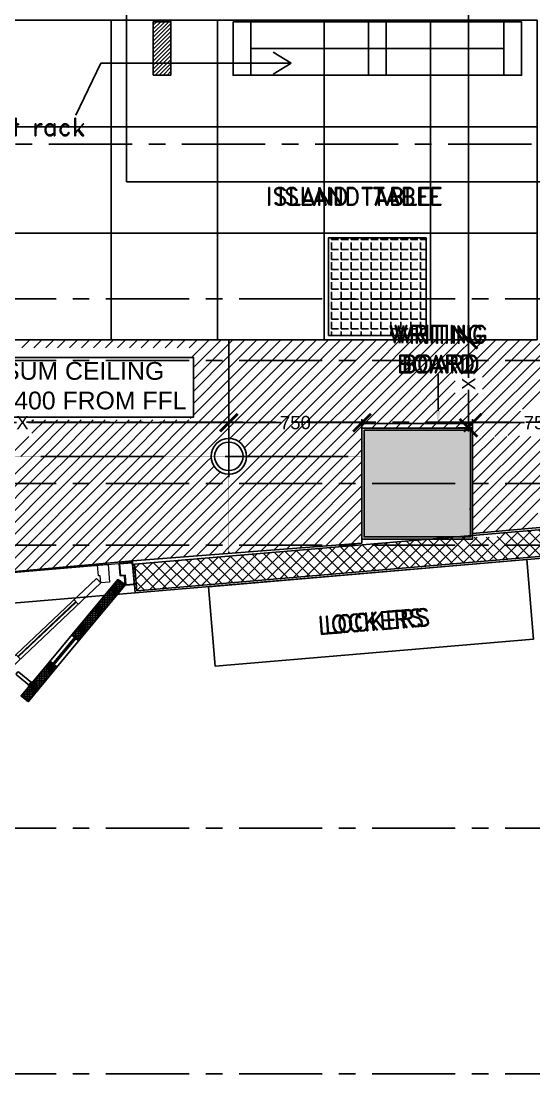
# Model space of a CAD drawing. Header units: millimetres. Extents: x -661525 to 498941, y 282148 to 1359693.
# Drawn here: x -346559 to -343668, y 439052 to 444983 of the extents above; entities that cross this region are included whole.
import ezdxf
from ezdxf import colors
from ezdxf.entities.mleader import LeaderData, LeaderLine
from ezdxf.math import Vec2, Vec3

# ---------------------------------------------------------------- set-up
doc = ezdxf.new("R2010")
doc.units = ezdxf.units.MM
doc.header["$LTSCALE"] = 2.5
doc.header["$PDMODE"] = 35
doc.header["$PDSIZE"] = 15
doc.linetypes.add('CENTER', pattern=[2, 1.25, -0.25, 0.25, -0.25])
doc.linetypes.add('DASHED', pattern=[0.75, 0.5, -0.25])
doc.layers.get('0').update_dxf_attribs({"linetype": 'CONTINUOUS'})
doc.layers.get('DEFPOINTS').update_dxf_attribs({"linetype": 'CONTINUOUS'})
for name, color, linetype in [('A-ANNO-GRID', 5, 'CENTER'), ('A-ANNO-TEXT', 7, 'CONTINUOUS'), ('A-COLS', 7, 'CONTINUOUS'), ('A-COLS-PATT', 252, 'CONTINUOUS'), ('A-DOOR-JAMB', 8, 'CONTINUOUS'), ('A-ELEV', 8, 'CONTINUOUS'), ('A-ELEV-MEDM', 34, 'CONTINUOUS'), ('A-ELEV-THIN', 8, 'CONTINUOUS'), ('A-WALL-2', 8, 'CONTINUOUS'), ('A-WALL-PATT-150', 8, 'CONTINUOUS'), ('A-WALL-PLAS', 8, 'CONTINUOUS'), ('CEILING', 11, 'CONTINUOUS'), ('I-ANNO-PATT-2.5', 5, 'CONTINUOUS'), ('I-FURN', 14, 'CONTINUOUS'), ('I-GLAZ', 9, 'CONTINUOUS')]:
    doc.layers.add(name, color=color, linetype=linetype)
doc.layers.add('DIM', color=47, linetype='CONTINUOUS', lineweight=18)
doc.layers.add('DOORS', color=10, linetype='CONTINUOUS', lineweight=9)
doc.styles.add('ARIAL', font='arial.ttf')
doc.styles.add('COMPLEX', font='complex.shx', dxfattribs={"width": 0.8})
doc.styles.add('ROMAND', font='ROMAND')
doc.styles.get("Standard").update_dxf_attribs({"font": 'txt.shx', "height": 1})
doc.dimstyles.new('TICK100', dxfattribs={"dimtxt": 250, "dimasz": 200, "dimexe": 150, "dimexo": 10, "dimgap": 50, "dimtad": 0, "dimdec": 0, "dimrnd": 5, "dimzin": 1, "dimdsep": 46, "dimtxsty": 'COMPLEX', "dimblk1": 'ARCHTICK', "dimblk2": 'ARCHTICK', "dimsah": 1, "dimcen": 0.09375, "dimdle": 150, "dimclrd": 11, "dimclre": 11, "dimclrt": 7, "dimadec": 0, "dimazin": 0, "dimtfac": 1, "dimtdec": 0, "dimtofl": 0, "dimtmove": 0, "dimatfit": 3, "dimldrblk": 'OPEN90', "dimfxl": 1, "dimtolj": 1, "dimtzin": 1, "dimarcsym": 0})

# ---------------------------------------------------------------- blocks, each defined once
blk = doc.blocks.new('LIGHTS')
at = {"layer": 'CEILING', "transparency": 33554687}
h = blk.add_hatch(dxfattribs=at)
h.set_pattern_fill('ANGLE', color=40, scale=8)
h.set_pattern_definition([(0, (-357159.19, 594292.36), (0, 55.88), [40.64, -15.24]), (90, (-357159.19, 594292.36), (-55.88, 3e-15), [40.64, -15.24])])
h.paths.add_polyline_path([(-357709.2, 594292.4), (-357159.2, 594292.4), (-357159.2, 594842.4), (-357709.2, 594842.4)])
at = {"layer": 'CEILING', "color": 40}
for points in [[(-357734.2, 594267.4), (-357134.2, 594267.4), (-357134.2, 594867.4), (-357734.2, 594867.4)], [(-357709.2, 594292.4), (-357159.2, 594292.4), (-357159.2, 594842.4), (-357709.2, 594842.4)]]:
    blk.add_lwpolyline(points, close=True, dxfattribs=at)
blk = doc.blocks.new('_ARCHTICK')
at = {"color": 0, "linetype": 'ByBlock', "const_width": 0.15}
blk.add_lwpolyline([(-0.5, -0.5), (0.5, 0.5)], dxfattribs=at)
blk = doc.blocks.new('*D300')
at = {"layer": 'CEILING', "color": 8, "lineweight": -2, "transparency": 16777216}
for p, q in [((-344096.5, 443187.3), (-344016.8, 443187.3)), ((-344036.8, 443207.3), (-344036.8, 442973.8)), ((-344036.8, 442671.5), (-344036.8, 442905.1)), ((-344096.5, 442691.5), (-344016.8, 442691.5))]:
    blk.add_line(p, q, dxfattribs=at)
at = {"layer": 'DEFPOINTS', "color": 0, "transparency": 16777216}
for p in [(-344096.5, 443187.3), (-344036.8, 443187.3), (-344096.5, 442691.5)]:
    blk.add_point(p, dxfattribs=at)
at = {"layer": 'CEILING', "color": 8, "lineweight": -2, "transparency": 16777216, "xscale": 100, "yscale": 100, "zscale": 100}
for p, rotation in [((-344036.8, 443187.3), 90), ((-344036.8, 442691.5), 270)]:
    blk.add_blockref('_ARCHTICK', p, dxfattribs=dict(at, rotation=rotation))
at = {"layer": 'CEILING', "color": 1, "transparency": 16777216, "insert": (-344036.8, 442939.4), "char_height": 75, "attachment_point": 5, "rotation": 90, "style": 'ARIAL'}
blk.add_mtext('\\A1;X', dxfattribs=at)
blk = doc.blocks.new('*D174')
at = {"layer": 'CEILING', "color": 8, "lineweight": -2, "transparency": 16777216}
for p, q in [((-344036.8, 453407.3), (-344036.8, 448424.6)), ((-344036.8, 453387.3), (-344016.8, 453387.3)), ((-344036.8, 443167.3), (-344036.8, 448150)), ((-344096.5, 443187.3), (-344016.8, 443187.3))]:
    blk.add_line(p, q, dxfattribs=at)
at = {"layer": 'DEFPOINTS', "color": 0, "transparency": 16777216}
for p in [(-344036.8, 453387.3), (-344036.8, 453387.3), (-344096.5, 443187.3)]:
    blk.add_point(p, dxfattribs=at)
at = {"layer": 'CEILING', "color": 8, "lineweight": -2, "transparency": 16777216, "xscale": 100, "yscale": 100, "zscale": 100}
for p, rotation in [((-344036.8, 453387.3), 90), ((-344036.8, 443187.3), 270)]:
    blk.add_blockref('_ARCHTICK', p, dxfattribs=dict(at, rotation=rotation))
at = {"layer": 'CEILING', "color": 1, "transparency": 16777216, "insert": (-344036.8, 448287.3), "char_height": 75, "attachment_point": 5, "rotation": 90, "style": 'ARIAL'}
blk.add_mtext('\\A1;10200', dxfattribs=at)
blk = doc.blocks.new('*D313')
at = {"layer": 'CEILING', "color": 8, "lineweight": -2, "transparency": 16777216}
for p, q in [((-347733.6, 442720.7), (-346585, 442720.7)), ((-347713.6, 442673.3), (-347713.6, 442740.7)), ((-345367.6, 442720.7), (-346516.3, 442720.7)), ((-345387.6, 442720.7), (-345387.6, 442740.7))]:
    blk.add_line(p, q, dxfattribs=at)
at = {"layer": 'DEFPOINTS', "color": 0, "transparency": 16777216}
for p in [(-345387.6, 442720.7), (-345387.6, 442720.7), (-347713.6, 442673.3)]:
    blk.add_point(p, dxfattribs=at)
at = {"layer": 'CEILING', "color": 8, "lineweight": -2, "transparency": 16777216, "xscale": 100, "yscale": 100, "zscale": 100, "rotation": 180}
blk.add_blockref('_ARCHTICK', (-347713.6, 442720.7), dxfattribs=at)
at = {"layer": 'CEILING', "color": 8, "lineweight": -2, "transparency": 16777216, "xscale": 100, "yscale": 100, "zscale": 100}
blk.add_blockref('_ARCHTICK', (-345387.6, 442720.7), dxfattribs=at)
at = {"layer": 'CEILING', "color": 1, "transparency": 16777216, "insert": (-346550.6, 442720.7), "char_height": 75, "attachment_point": 5, "style": 'ARIAL'}
blk.add_mtext('\\A1;X', dxfattribs=at)
blk = doc.blocks.new('*D187')
at = {"layer": 'CEILING', "color": 8, "lineweight": -2, "transparency": 16777216}
for p, q in [((-345407.6, 442720.7), (-345095, 442720.7)), ((-345387.6, 442720.7), (-345387.6, 442740.7)), ((-344617.6, 442720.7), (-344930.3, 442720.7)), ((-344637.6, 442691.5), (-344637.6, 442740.7))]:
    blk.add_line(p, q, dxfattribs=at)
at = {"layer": 'DEFPOINTS', "color": 0, "transparency": 16777216}
for p in [(-345387.6, 442720.7), (-344637.6, 442720.7), (-344637.6, 442691.5)]:
    blk.add_point(p, dxfattribs=at)
at = {"layer": 'CEILING', "color": 8, "lineweight": -2, "transparency": 16777216, "xscale": 100, "yscale": 100, "zscale": 100, "rotation": 180}
blk.add_blockref('_ARCHTICK', (-345387.6, 442720.7), dxfattribs=at)
at = {"layer": 'CEILING', "color": 8, "lineweight": -2, "transparency": 16777216, "xscale": 100, "yscale": 100, "zscale": 100}
blk.add_blockref('_ARCHTICK', (-344637.6, 442720.7), dxfattribs=at)
at = {"layer": 'CEILING', "color": 1, "transparency": 16777216, "insert": (-345012.6, 442720.7), "char_height": 75, "attachment_point": 5, "style": 'ARIAL'}
blk.add_mtext('\\A1;750', dxfattribs=at)
blk = doc.blocks.new('*D314')
at = {"layer": 'CEILING', "color": 8, "lineweight": -2, "transparency": 16777216}
for p, q in [((-344033.6, 442720.7), (-343721, 442720.7)), ((-344013.6, 442691.5), (-344013.6, 442740.7)), ((-343243.6, 442720.7), (-343556.3, 442720.7)), ((-343263.6, 442573.7), (-343263.6, 442740.7))]:
    blk.add_line(p, q, dxfattribs=at)
at = {"layer": 'DEFPOINTS', "color": 0, "transparency": 16777216}
for p in [(-343263.6, 442720.7), (-344013.6, 442691.5), (-343263.6, 442573.7)]:
    blk.add_point(p, dxfattribs=at)
at = {"layer": 'CEILING', "color": 8, "lineweight": -2, "transparency": 16777216, "xscale": 100, "yscale": 100, "zscale": 100, "rotation": 180}
blk.add_blockref('_ARCHTICK', (-344013.6, 442720.7), dxfattribs=at)
at = {"layer": 'CEILING', "color": 8, "lineweight": -2, "transparency": 16777216, "xscale": 100, "yscale": 100, "zscale": 100}
blk.add_blockref('_ARCHTICK', (-343263.6, 442720.7), dxfattribs=at)
at = {"layer": 'CEILING', "color": 1, "transparency": 16777216, "insert": (-343638.6, 442720.7), "char_height": 75, "attachment_point": 5, "style": 'ARIAL'}
blk.add_mtext('\\A1;750', dxfattribs=at)
blk = doc.blocks.new('DOOR HANDLE IN PLAN')
at = {"color": 0, "ltscale": 25}
for p, q in [((62658.6, 114796), (62658.6, 114806)), ((62663.6, 114811), (62758.6, 114811)), ((62758.6, 114791), (62663.6, 114791)), ((62752.6, 114817), (62758.6, 114817)), ((62752.6, 114817), (62752.6, 114785)), ((62752.6, 114785), (62758.6, 114785))]:
    blk.add_line(p, q, dxfattribs=at)
for centre, start, end in [((62663.6, 114806), 90, 180), ((62663.6, 114796), 180, 270)]:
    blk.add_arc(centre, 5, start, end, dxfattribs=at)
blk = doc.blocks.new('door frame')
at = {"layer": 'A-DOOR-JAMB'}
blk.add_lwpolyline([(265482.3, 912565.9), (265492.3, 912565.9), (265492.3, 912563.9), (265484.3, 912563.9), (265484.3, 912517.9), (265539.3, 912517.9), (265539.3, 912492.9), (265605.3, 912492.9), (265605.3, 912563.9), (265597.3, 912563.9), (265597.3, 912565.9), (265607.3, 912565.9), (265607.3, 912490.9), (265537.3, 912490.9), (265537.3, 912515.9), (265482.3, 912515.9), (265482.3, 912565.9)], dxfattribs=at)
at = {"layer": 'DEFPOINTS'}
blk.add_lwpolyline([(265492.3, 912565.9), (265597.3, 912565.9)], dxfattribs=at)
blk = doc.blocks.new('900d')
at = {"layer": 'DOORS', "color": 8, "linetype": 'ByBlock'}
blk.add_line((-899.1, 0), (600.9, 0), dxfattribs=at)
at = {"layer": 'DOORS', "color": 84}
for p, q in [((-849.1, -100), (-827.4, -72.6)), ((-222.6, -597.5), (-849.1, -100)), ((-827.4, -72.6), (-201.4, -569.6)), ((529.4, -72.4), (56.4, -440.2)), ((77.2, -468.3), (550.9, -100)), ((550.9, -100), (529.4, -72.4)), ((-712.4, -208.6), (-690.6, -181.2)), ((-360, -488.4), (-338.2, -461))]:
    blk.add_line(p, q, dxfattribs=at)
at = {"layer": 'DOORS', "color": 4}
for p, q in [((-350.3, -476.3), (-702.7, -196.4)), ((-347.8, -473.1), (-700.3, -193.3))]:
    blk.add_line(p, q, dxfattribs=at)
at = {"layer": 'DOORS', "color": 84}
for points in [[(-839.1, 0), (-899.1, 0), (-899.1, -100), (-849.1, -100), (-849.1, -60), (-839.1, -60)], [(540.9, 0), (600.9, 0), (600.9, -100), (550.9, -100), (550.9, -60), (540.9, -60)]]:
    blk.add_lwpolyline(points, close=True, dxfattribs=at)
for centre, radius, start, end in [((-849.1, -100), 800, 321.54991, 0), ((550.9, -100), 600, 180, 217.87066)]:
    blk.add_arc(centre, radius, start, end, dxfattribs=at)

msp = doc.modelspace()

# ---------------------------------------------------------------- hatches: boundary and pattern name
at = {"layer": 'A-COLS-PATT'}
h = msp.add_hatch(color=254, dxfattribs=at)
h.dxf.hatch_style = 1
h.paths.add_polyline_path([(-344025.6, 442677.5), (-344625.6, 442677.5), (-344625.6, 442077.5), (-344025.6, 442077.5)])
at = {"layer": 'A-WALL-PATT-150'}
h = msp.add_hatch(dxfattribs=at)
h.set_pattern_fill('ANSI37', color=254, scale=15, angle=360, style=0)
h.set_pattern_definition([(45, (137.454, -328202.51), (-33.6759605, 33.6759605), []), (135, (137.454, -328202.51), (-33.6759605, -33.6759605), [])])
h.paths.add_polyline_path([(-344498.6, 442044.7), (-345919.7, 441923), (-345906.9, 441773.6), (-344485.8, 441895.3)])
h.paths.add_polyline_path([(-343306.3, 441995.6), (-343317.9, 442145.1), (-343876.2, 442098), (-343876.2, 442098), (-343863.4, 441948.5)])
h.paths.add_polyline_path([(-343874.3, 442076.3), (-344128.9, 442076.3), (-344498.6, 442044.7), (-344485.8, 441895.2), (-343863.4, 441948.5)])
h.paths.add_polyline_path([(-348013.6, 441718.7), (-348500.2, 441718.7), (-348625.6, 441718.7), (-348625.6, 441581.8), (-348132.2, 441582.6), (-347698.3, 441620), (-347711.2, 441769.5)])
at = {"layer": 'CEILING', "transparency": 33554687}
h = msp.add_hatch(dxfattribs=at)
h.set_pattern_fill('ANSI31', color=5, scale=5)
h.set_pattern_definition([(45, (-343287.645, 444678.814), (-11.22532, 11.22532), [])])
h.paths.add_polyline_path([(-345813.6, 450478.8), (-345713.6, 450478.8), (-345713.6, 450778.8), (-345813.6, 450778.8)])
h.paths.add_polyline_path([(-343387.6, 450478.8), (-343287.6, 450478.8), (-343287.6, 450778.8), (-343387.6, 450778.8)])
h.paths.add_polyline_path([(-343387.6, 447578.8), (-343287.6, 447578.8), (-343287.6, 447878.8), (-343387.6, 447878.8)])
h.paths.add_polyline_path([(-345813.6, 447578.8), (-345713.6, 447578.8), (-345713.6, 447878.8), (-345813.6, 447878.8)])
h.paths.add_polyline_path([(-345813.6, 444678.8), (-345713.6, 444678.8), (-345713.6, 444978.8), (-345813.6, 444978.8)])
h.paths.add_polyline_path([(-343387.6, 444678.8), (-343287.6, 444678.8), (-343287.6, 444978.8), (-343387.6, 444978.8)])
at = {"layer": 'I-ANNO-PATT-2.5', "ltscale": 25}
h = msp.add_hatch(dxfattribs=at)
h.set_pattern_fill('ANSI33', color=254, scale=2.4, angle=314.67991, style=0)
h.set_pattern_definition([(179.67990645, (-491770.604, -2213532.536), (-0.070950544, -12.69980102), []), (179.67990645, (-491776.918, -2213526.15), (-0.070950544, -12.69980102), [6.349999605, -3.174999803])])
h.paths.add_polyline_path([(-346012.5, 441836.5), (-346016.3, 441831.9), (-345977.9, 441799.9), (-345974.1, 441804.5)], flags=17)
h.paths.add_polyline_path([(-345974.1, 441804.5), (-346231.5, 441495.1), (-346269.9, 441527.1), (-346012.5, 441836.5)])
at = {"layer": 'I-ANNO-PATT-2.5', "linetype": 'ByBlock'}
h = msp.add_hatch(dxfattribs=at)
h.set_pattern_fill('SACNCR', color=254, scale=1.2, angle=44.67991, style=0)
h.set_pattern_definition([(269.67990645, (-491767.0506, -2213529.022), (2.3812126914, -0.013303227), []), (269.67990645, (-491768.248, -2213530.206), (2.3812126914, -0.013303227), [0, -2.381249852])])
h.paths.add_polyline_path([(-346012.5, 441836.5), (-346016.3, 441831.9), (-345977.9, 441799.9), (-345974.1, 441804.5)])
h = msp.add_hatch(dxfattribs=at)
h.set_pattern_fill('SACNCR', color=254, scale=1.2, angle=44.67991, style=0)
h.set_pattern_definition([(269.67990645, (-491770.6036, -2213532.536), (2.3812126914, -0.013303227), []), (269.67990645, (-491771.801, -2213533.72), (2.3812126914, -0.013303227), [0, -2.381249852])])
h.paths.add_polyline_path([(-346233, 441496.4), (-346233, 441496.4), (-346235, 441494.1), (-346232.6, 441492.2), (-346234.6, 441489.8), (-346251.5, 441503.9), (-346247.6, 441508.5)])
h.paths.add_polyline_path([(-346268.4, 441525.8), (-346268.4, 441525.8), (-346270.3, 441523.5), (-346272.6, 441525.4), (-346274.5, 441523.1), (-346257.6, 441509), (-346253.8, 441513.6)])
h.paths.add_polyline_path([(-346360.9, 441342.6), (-346360.9, 441342.6), (-346359, 441344.9), (-346356.7, 441343), (-346354.8, 441345.3), (-346371.7, 441359.4), (-346375.6, 441354.8)])
h.paths.add_polyline_path([(-346396.3, 441372.1), (-346396.3, 441372.1), (-346394.4, 441374.4), (-346396.7, 441376.3), (-346394.8, 441378.6), (-346377.9, 441364.5), (-346381.7, 441359.9)])
at = {"layer": 'I-ANNO-PATT-2.5', "ltscale": 25}
h = msp.add_hatch(dxfattribs=at)
h.set_pattern_fill('ANSI35', color=254, scale=1.2, angle=269.67991, style=0)
h.set_pattern_definition([(134.67990645, (-491770.6036, -2213532.536), (-4.515142516, -4.464972905), []), (134.67990645, (-491770.5786, -2213528.046), (-4.515142516, -4.464972905), [7.937499506, -1.587499901, 0, -1.587499901])])
h.paths.add_polyline_path([(-346289.1, 441458.6), (-346374.6, 441355.9), (-346376.7, 441355.7), (-346380.6, 441358.9), (-346380.7, 441361.1), (-346254.7, 441512.5), (-346252.6, 441512.7), (-346248.8, 441509.5), (-346248.6, 441507.4)])
h = msp.add_hatch(dxfattribs=at)
h.set_pattern_fill('ANSI33', color=254, scale=2.4, angle=314.67991, style=0)
h.set_pattern_definition([(179.67990645, (-491770.603, -2213532.537), (-0.070950544, -12.69980102), []), (179.67990645, (-491776.917, -2213526.152), (-0.070950544, -12.69980102), [6.349999605, -3.174999803])])
h.paths.add_polyline_path([(-346397.8, 441373.3), (-346359.4, 441341.4), (-346519.3, 441149.2), (-346557.7, 441181.2), (-346397.8, 441373.3)])
h.paths.add_polyline_path([(-346557.7, 441181.2), (-346553.9, 441185.8), (-346515.5, 441153.8), (-346519.3, 441149.2)], flags=17)
at = {"layer": 'I-ANNO-PATT-2.5', "linetype": 'ByBlock'}
h = msp.add_hatch(dxfattribs=at)
h.set_pattern_fill('SACNCR', color=254, scale=1.2, angle=44.67991, style=0)
h.set_pattern_definition([(269.67990645, (-491770.6025, -2213532.5371), (2.3812126914, -0.013303227), []), (269.67990645, (-491771.7998, -2213533.721), (2.3812126914, -0.013303227), [0, -2.381249852])])
h.paths.add_polyline_path([(-346557.7, 441181.2), (-346553.9, 441185.8), (-346515.5, 441153.8), (-346519.3, 441149.2)])

# ---------------------------------------------------------------- linework, layer by layer
at = {"layer": 'A-ANNO-GRID', "color": 252, "ltscale": 150}
for p, q in [((-398151.6, 444289.9), (-318611.4, 444289.9)), ((-318611.4, 443417.8), (-398578.1, 443417.8)), ((-318611.4, 443071), (-398800.6, 443071)), ((-318611.4, 442377.5), (-399510, 442377.5)), ((-318611.4, 442030.7), (-352350.5, 442030.7)), ((-318611.4, 440436.8), (-398777.6, 440436.8)), ((-318611.4, 439051.8), (-398777.6, 439051.8))]:
    msp.add_line(p, q, dxfattribs=at)
msp.add_lwpolyline([(-401872.6, 443528.5), (-399197.4, 443528.5), (-399027.2, 442724.3), (-318611.4, 442724.3)], dxfattribs=at)
at = {"layer": 'A-ANNO-TEXT', "color": 254, "ltscale": 0.5}
for p, q in [((-345036.3, 444746.3), (-345137.2, 444808.4)), ((-345036.3, 444746.3), (-345137.2, 444808.4)), ((-346250.7, 444452.5), (-346108.6, 444746.3)), ((-346108.6, 444746.3), (-345036.3, 444746.3)), ((-346108.6, 444746.3), (-345036.3, 444746.3)), ((-345036.3, 444746.3), (-345137.2, 444684.2)), ((-345036.3, 444746.3), (-345137.2, 444684.2))]:
    msp.add_line(p, q, dxfattribs=at)
at = {"layer": 'A-ANNO-TEXT', "color": 0, "ltscale": 0.5}
for p, q in [((-345036.3, 444746.3), (-345137.2, 444808.4)), ((-346250.7, 444452.5), (-346108.6, 444746.3)), ((-346108.6, 444746.3), (-345036.3, 444746.3)), ((-345036.3, 444746.3), (-345137.2, 444684.2))]:
    msp.add_line(p, q, dxfattribs=at)
at = {"layer": 'A-COLS', "color": 254}
msp.add_lwpolyline([(-344025.6, 442677.5), (-344625.6, 442677.5), (-344625.6, 442077.5), (-344025.6, 442077.5)], close=True, dxfattribs=at)
at = {"layer": 'A-ELEV', "color": 254}
for points in [[(-346398.6, 441374), (-346270.7, 441527.7)], [(-346230.7, 441494.5), (-346358.6, 441340.7)]]:
    msp.add_lwpolyline(points, dxfattribs=at)
at = {"layer": 'A-ELEV-MEDM', "color": 254}
for points in [[(-346269.9, 441527.1), (-346270.7, 441527.7), (-346013.3, 441837.1), (-346012.5, 441836.5)], [(-345974.1, 441804.5), (-346231.5, 441495.1), (-346269.9, 441527.1), (-346012.5, 441836.5), (-345974.1, 441804.5)], [(-346012.5, 441836.5), (-346016.3, 441831.9), (-345977.9, 441799.9), (-345974.1, 441804.5), (-346012.5, 441836.5)], [(-345974.1, 441804.5), (-345973.3, 441803.9), (-346230.7, 441494.5), (-346231.5, 441495.1)], [(-346268.4, 441525.8), (-346268.4, 441525.8), (-346270.3, 441523.5), (-346272.6, 441525.4), (-346274.5, 441523.1), (-346257.6, 441509), (-346253.8, 441513.6), (-346268.4, 441525.8)], [(-346233, 441496.4), (-346233, 441496.4), (-346235, 441494.1), (-346232.6, 441492.2), (-346234.6, 441489.8), (-346251.5, 441503.9), (-346247.6, 441508.5), (-346233, 441496.4)], [(-346557.7, 441181.2), (-346558.5, 441181.8), (-346398.6, 441374), (-346397.8, 441373.3)], [(-346396.3, 441372.1), (-346396.3, 441372.1), (-346394.4, 441374.4), (-346396.7, 441376.3), (-346394.8, 441378.6), (-346377.9, 441364.5), (-346381.7, 441359.9), (-346396.3, 441372.1)], [(-346360.9, 441342.6), (-346360.9, 441342.6), (-346359, 441344.9), (-346356.7, 441343), (-346354.8, 441345.3), (-346371.7, 441359.4), (-346375.6, 441354.8), (-346360.9, 441342.6)], [(-346359.4, 441341.4), (-346358.6, 441340.7), (-346518.5, 441148.5), (-346519.3, 441149.2)], [(-346557.7, 441181.2), (-346553.9, 441185.8), (-346515.5, 441153.8), (-346519.3, 441149.2), (-346557.7, 441181.2)]]:
    msp.add_lwpolyline(points, dxfattribs=at)
msp.add_lwpolyline([(-346397.8, 441373.3), (-346359.4, 441341.4), (-346519.3, 441149.2), (-346557.7, 441181.2), (-346397.8, 441373.3)], close=True, dxfattribs=at)
at = {"layer": 'A-ELEV-THIN', "color": 254}
for p, q in [((-346007.3, 441832.2), (-346005.7, 441834.1)), ((-345975.8, 441806), (-346007.3, 441832.2)), ((-346005.7, 441834.1), (-345972.4, 441806.4)), ((-345976.5, 441853.8), (-345974, 441854)), ((-345972.4, 441806.4), (-345976.5, 441853.8)), ((-345974, 441854), (-345969.8, 441805.2)), ((-345975.4, 441802.7), (-345975.4, 441802.7)), ((-345973.3, 441803.9), (-345971.6, 441803))]:
    msp.add_line(p, q, dxfattribs=at)
msp.add_arc((-345971.8, 441805), 2, 274.91593, 4.91832, dxfattribs=at)
at = {"layer": 'A-WALL-2', "color": 254}
for p, q in [((-343317.9, 442145.1), (-345919.7, 441923)), ((-343306.3, 441995.6), (-345906.9, 441773.6)), ((-345919.7, 441923), (-345906.9, 441773.6))]:
    msp.add_line(p, q, dxfattribs=at)
at = {"layer": 'A-WALL-PLAS', "color": 254}
for p, q in [((-344031.1, 442233.6), (-344025.6, 442234.1)), ((-344030, 442223.6), (-344025.6, 442224.1)), ((-343309.6, 442158.5), (-344013.6, 442096.6)), ((-344637.6, 442064.5), (-344637.6, 442042.7)), ((-345931.4, 441941.8), (-344637.6, 442042.7)), ((-345931.4, 441941.8), (-345915.9, 441761.4)), ((-345915.9, 441761.4), (-343294.7, 441984.8)), ((-345915.9, 441761.2), (-345915.9, 441761.4))]:
    msp.add_line(p, q, dxfattribs=at)
for points in [[(-344013.6, 442690.5), (-344013.6, 442064.5), (-344637.6, 442064.5), (-344637.6, 442690.5), (-344013.6, 442690.5), (-344013.6, 442064.5)], [(-345928.1, 441903.7), (-345928.1, 441903.7)]]:
    msp.add_lwpolyline(points, dxfattribs=at)
at = {"layer": 'CEILING', "color": 254, "transparency": 33554607}
for p, q in [((-346554.4, 443142.1), (-346509.2, 443187.3)), ((-346487, 443142.1), (-346441.8, 443187.3)), ((-346419.7, 443142.1), (-346374.5, 443187.3)), ((-346352.3, 443142.1), (-346307.1, 443187.3)), ((-346285, 443142.1), (-346239.8, 443187.3)), ((-346217.6, 443142.1), (-346172.4, 443187.3)), ((-346150.2, 443142.1), (-346105.1, 443187.3)), ((-346082.9, 443142.1), (-346037.7, 443187.3)), ((-346015.5, 443142.1), (-345970.4, 443187.3)), ((-345948.2, 443142.1), (-345903, 443187.3)), ((-345880.8, 443142.1), (-345835.7, 443187.3)), ((-345813.5, 443142.1), (-345768.3, 443187.3)), ((-345746.1, 443142.1), (-345701, 443187.3)), ((-345678.8, 443142.1), (-345633.6, 443187.3)), ((-345611.4, 443142.1), (-345566.2, 443187.3)), ((-345597.8, 443088.4), (-345498.9, 443187.3)), ((-345587.5, 443031.4), (-345431.5, 443187.3)), ((-345387.6, 443163.9), (-345364.2, 443187.3)), ((-345387.6, 443096.5), (-345296.8, 443187.3)), ((-345387.6, 443029.2), (-345229.5, 443187.3)), ((-345387.6, 442961.8), (-345162.1, 443187.3)), ((-345387.6, 442894.5), (-345094.8, 443187.3)), ((-345387.6, 442827.1), (-345027.4, 443187.3)), ((-345387.6, 442759.7), (-344960.1, 443187.3)), ((-345387.6, 442692.4), (-344892.7, 443187.3)), ((-345382, 442630.7), (-344825.4, 443187.3)), ((-345331.6, 442613.7), (-344758, 443187.3)), ((-345299.6, 442578.3), (-344690.7, 443187.3)), ((-345279.8, 442530.9), (-344623.3, 443187.3)), ((-345212.4, 442530.9), (-344556, 443187.3)), ((-344550.6, 443125.3), (-344488.6, 443187.3)), ((-344550.6, 443057.9), (-344421.3, 443187.3)), ((-344550.6, 442990.6), (-344353.9, 443187.3)), ((-344550.6, 442923.2), (-344286.6, 443187.3)), ((-344550.6, 442855.9), (-344219.2, 443187.3)), ((-344550.6, 442788.5), (-344151.9, 443187.3)), ((-344100.6, 443171.2), (-344084.5, 443187.3)), ((-344100.6, 443103.8), (-344017.2, 443187.3)), ((-344100.6, 443036.5), (-343949.8, 443187.3)), ((-344100.6, 442699.7), (-343613, 443187.3)), ((-344076.5, 442993.2), (-343882.4, 443187.3)), ((-344041.5, 442691.5), (-343545.7, 443187.3)), ((-344013.6, 442652), (-343478.3, 443187.3)), ((-344009.2, 442993.2), (-343815.1, 443187.3)), ((-343962.4, 442635.9), (-343411, 443187.3)), ((-343958.4, 442976.7), (-343747.7, 443187.3)), ((-343958.4, 442909.3), (-343680.4, 443187.3)), ((-343733.5, 442797.4), (-343343.6, 443187.3)), ((-345587.5, 442964.1), (-345387.6, 443163.9)), ((-344550.6, 442721.2), (-344100.6, 443171.2)), ((-345587.5, 442896.7), (-345387.6, 443096.5)), ((-345142.4, 442533.6), (-344550.6, 443125.3)), ((-344512.9, 442691.5), (-344100.6, 443103.8)), ((-345587.5, 442829.3), (-345387.6, 443029.2)), ((-345068.6, 442540), (-344550.6, 443057.9)), ((-344445.6, 442691.5), (-344100.6, 443036.5)), ((-345587.5, 442762), (-345387.6, 442961.8)), ((-344994.9, 442546.4), (-344550.6, 442990.6)), ((-344378.2, 442691.5), (-344112.9, 442956.8)), ((-345751.2, 442530.9), (-345387.6, 442894.5)), ((-344921.1, 442552.7), (-344550.6, 442923.2)), ((-344310.9, 442691.5), (-344112.9, 442889.5)), ((-344847.4, 442559.1), (-344550.6, 442855.9)), ((-344243.5, 442691.5), (-344100.6, 442834.4)), ((-344100.6, 442834.4), (-344049.2, 442885.8)), ((-344100.6, 442767.1), (-343981.9, 442885.8)), ((-345683.9, 442530.9), (-345387.6, 442827.1)), ((-344773.6, 442565.5), (-344550.6, 442788.5)), ((-343888.7, 442642.2), (-343744.8, 442786.2)), ((-346559.5, 442530.9), (-346353.8, 442736.5)), ((-346496.9, 442728.2), (-346488.5, 442736.5)), ((-346496.9, 442660.8), (-346421.2, 442736.5)), ((-346492.1, 442530.9), (-346286.5, 442736.5)), ((-346424.7, 442530.9), (-346219.1, 442736.5)), ((-346357.4, 442530.9), (-346151.8, 442736.5)), ((-346290, 442530.9), (-346084.4, 442736.5)), ((-346222.7, 442530.9), (-346017, 442736.5)), ((-346155.3, 442530.9), (-345949.7, 442736.5)), ((-346088, 442530.9), (-345882.3, 442736.5)), ((-346020.6, 442530.9), (-345815, 442736.5)), ((-345953.3, 442530.9), (-345747.6, 442736.5)), ((-345885.9, 442530.9), (-345680.3, 442736.5)), ((-345818.6, 442530.9), (-345612.9, 442736.5)), ((-345616.5, 442530.9), (-345387.6, 442759.7)), ((-345604.7, 442744.7), (-345597.5, 442751.9)), ((-344580.3, 442691.5), (-344550.6, 442721.2)), ((-344176.2, 442691.5), (-344100.6, 442767.1)), ((-343815, 442648.6), (-343744.8, 442718.8)), ((-345549.2, 442530.9), (-345387.6, 442692.4)), ((-344108.8, 442691.5), (-344100.6, 442699.7)), ((-343940.8, 442186), (-343464.5, 442662.4)), ((-343867, 442192.4), (-343393.1, 442666.4)), ((-343793.3, 442198.8), (-343321.6, 442670.5)), ((-346626.8, 442530.9), (-346515.4, 442642.3)), ((-344699.9, 442571.9), (-344637.6, 442634.2)), ((-344013.6, 442382.6), (-343750.2, 442646.1)), ((-344013.6, 442315.2), (-343686, 442642.9)), ((-344013.6, 442247.9), (-343618.6, 442642.9)), ((-344013.6, 442180.5), (-343551.3, 442642.9)), ((-344013.6, 442450), (-343821.6, 442642)), ((-344013.6, 442517.3), (-343893, 442637.9)), ((-344013.6, 442584.7), (-343964.4, 442633.9)), ((-345145.1, 442530.9), (-345142.4, 442533.6)), ((-345077.7, 442530.9), (-345068.6, 442540)), ((-345010.4, 442530.9), (-344994.9, 442546.4)), ((-344943, 442530.9), (-344921.1, 442552.7)), ((-344875.7, 442530.9), (-344847.4, 442559.1)), ((-344808.3, 442530.9), (-344773.6, 442565.5)), ((-344741, 442530.9), (-344699.9, 442571.9)), ((-344673.6, 442530.9), (-344637.6, 442566.8)), ((-343719.6, 442205.2), (-343362.9, 442561.8)), ((-346617.3, 442405.7), (-346492.1, 442530.9)), ((-346543.5, 442412.1), (-346424.7, 442530.9)), ((-346469.8, 442418.5), (-346357.4, 442530.9)), ((-346396, 442424.9), (-346290, 442530.9)), ((-346322.3, 442431.3), (-346222.7, 442530.9)), ((-346300.6, 441981.5), (-345806.1, 442476)), ((-346248.5, 442437.7), (-346155.3, 442530.9)), ((-346226.9, 441987.9), (-345732.3, 442482.4)), ((-346174.8, 442444.1), (-346088, 442530.9)), ((-346153.1, 441994.2), (-345658.6, 442488.8)), ((-346101.1, 442450.5), (-346020.6, 442530.9)), ((-346079.4, 442000.6), (-345584.8, 442495.2)), ((-346027.3, 442456.8), (-345953.3, 442530.9)), ((-346005.7, 442007), (-345511.1, 442501.6)), ((-345953.6, 442463.2), (-345885.9, 442530.9)), ((-345931.9, 442013.4), (-345470.5, 442474.9)), ((-345879.8, 442469.6), (-345818.6, 442530.9)), ((-345806.1, 442476), (-345751.2, 442530.9)), ((-345732.3, 442482.4), (-345683.9, 442530.9)), ((-345658.6, 442488.8), (-345616.5, 442530.9)), ((-345584.8, 442495.2), (-345549.2, 442530.9)), ((-345511.1, 442501.6), (-345487.5, 442525.2)), ((-345387.6, 442288.3), (-345145.1, 442530.9)), ((-345387.6, 442220.9), (-345077.7, 442530.9)), ((-345387.6, 442153.6), (-345010.4, 442530.9)), ((-345387.6, 442086.2), (-344943, 442530.9)), ((-345387.6, 442355.6), (-345216.1, 442527.2)), ((-345341.9, 442064.6), (-344875.7, 442530.9)), ((-345268.2, 442071), (-344808.3, 442530.9)), ((-345194.5, 442077.4), (-344741, 442530.9)), ((-345120.7, 442083.8), (-344673.6, 442530.9)), ((-345047, 442090.1), (-344637.6, 442499.5)), ((-346964.3, 441923.9), (-346469.8, 442418.5)), ((-346890.6, 441930.3), (-346396, 442424.9)), ((-346816.8, 441936.7), (-346322.3, 442431.3)), ((-346743.1, 441943.1), (-346248.5, 442437.7)), ((-346669.4, 441949.5), (-346174.8, 442444.1)), ((-346595.6, 441955.9), (-346101.1, 442450.5)), ((-346521.9, 441962.3), (-346027.3, 442456.8)), ((-346448.1, 441968.7), (-345953.6, 442463.2)), ((-346374.4, 441975.1), (-345879.8, 442469.6)), ((-345858.2, 442019.8), (-345435.1, 442442.9)), ((-345784.4, 442026.2), (-345387.6, 442423)), ((-345387.6, 442423), (-345379.4, 442431.2)), ((-344973.2, 442096.5), (-344637.6, 442432.1)), ((-347038.1, 441917.5), (-346543.5, 442412.1)), ((-345710.7, 442032.6), (-345387.6, 442355.6)), ((-344899.5, 442102.9), (-344637.6, 442364.8)), ((-344825.7, 442109.3), (-344637.6, 442297.4)), ((-345636.9, 442039), (-345387.6, 442288.3)), ((-345563.2, 442045.4), (-345387.6, 442220.9)), ((-344752, 442115.7), (-344637.6, 442230.1)), ((-344013.6, 442113.2), (-343940.8, 442186)), ((-343956.8, 442102.6), (-343867, 442192.4)), ((-343883, 442109.1), (-343793.3, 442198.8)), ((-343809.2, 442115.6), (-343719.6, 442205.2)), ((-343735.3, 442122.1), (-343645.8, 442211.6)), ((-345489.4, 442051.8), (-345387.6, 442153.6)), ((-344766.7, 442033.7), (-344678.2, 442122.1)), ((-344678.2, 442122.1), (-344637.6, 442162.7)), ((-345415.7, 442058.2), (-345387.6, 442086.2)), ((-345387.6, 442018.9), (-345341.9, 442064.6)), ((-345351.1, 441988.1), (-345268.2, 442071)), ((-345278, 441993.8), (-345194.5, 442077.4)), ((-345205, 441999.5), (-345120.7, 442083.8)), ((-345131.9, 442005.2), (-345047, 442090.1)), ((-345058.9, 442010.9), (-344973.2, 442096.5)), ((-344985.8, 442016.6), (-344899.5, 442102.9)), ((-344912.8, 442022.3), (-344825.7, 442109.3)), ((-344839.7, 442028), (-344752, 442115.7)), ((-344693.6, 442039.4), (-344637.6, 442095.4)), ((-346157.8, 441922.2), (-346079.4, 442000.6)), ((-346083.8, 441928.9), (-346005.7, 442007)), ((-346009.7, 441935.7), (-345931.9, 442013.4)), ((-345935.6, 441942.4), (-345858.2, 442019.8)), ((-345862.5, 441948.2), (-345784.4, 442026.2)), ((-345789.4, 441953.9), (-345710.7, 442032.6)), ((-345716.4, 441959.6), (-345636.9, 442039)), ((-345643.3, 441965.3), (-345563.2, 442045.4)), ((-345570.3, 441971), (-345489.4, 442051.8)), ((-345497.2, 441976.7), (-345415.7, 442058.2)), ((-345424.2, 441982.4), (-345387.6, 442018.9)), ((-346602.3, 441881.8), (-346521.9, 441962.3)), ((-346528.3, 441888.5), (-346448.1, 441968.7)), ((-346454.2, 441895.3), (-346374.4, 441975.1)), ((-346380.1, 441902), (-346300.6, 441981.5)), ((-346306, 441908.7), (-346226.9, 441987.9)), ((-346231.9, 441915.5), (-346153.1, 441994.2))]:
    msp.add_line(p, q, dxfattribs=at)
at = {"layer": 'CEILING', "color": 8, "linetype": 'DASHED'}
for p, q in [((-345387.6, 441985.2), (-345387.6, 443187.3)), ((-348463.6, 442530.9), (-344637.6, 442530.9))]:
    msp.add_line(p, q, dxfattribs=at)
at = {"layer": 'CEILING'}
for p, q in [((-347700.1, 441782.1), (-345931.4, 441942.8)), ((-345915.9, 441762.4), (-347685.4, 441610.7))]:
    msp.add_line(p, q, dxfattribs=at)
for points in [[(-346050.6, 444987.3), (-346650.6, 444987.3), (-346650.6, 444387.3), (-346050.6, 444387.3)], [(-346050.6, 444987.3), (-345450.6, 444987.3), (-345450.6, 444387.3), (-346050.6, 444387.3)], [(-344850.6, 444987.3), (-345450.6, 444987.3), (-345450.6, 444387.3), (-344850.6, 444387.3)], [(-344850.6, 444987.3), (-344250.6, 444987.3), (-344250.6, 444387.3), (-344850.6, 444387.3)], [(-343650.6, 444987.3), (-344250.6, 444987.3), (-344250.6, 444387.3), (-343650.6, 444387.3)], [(-346050.6, 443787.3), (-346650.6, 443787.3), (-346650.6, 444387.3), (-346050.6, 444387.3)], [(-346050.6, 443787.3), (-345450.6, 443787.3), (-345450.6, 444387.3), (-346050.6, 444387.3)], [(-344850.6, 443787.3), (-345450.6, 443787.3), (-345450.6, 444387.3), (-344850.6, 444387.3)], [(-344850.6, 443787.3), (-344250.6, 443787.3), (-344250.6, 444387.3), (-344850.6, 444387.3)], [(-343650.6, 443787.3), (-344250.6, 443787.3), (-344250.6, 444387.3), (-343650.6, 444387.3)], [(-346050.6, 443187.3), (-346650.6, 443187.3), (-346650.6, 443787.3), (-346050.6, 443787.3)], [(-346050.6, 443187.3), (-345450.6, 443187.3), (-345450.6, 443787.3), (-346050.6, 443787.3)], [(-344850.6, 443187.3), (-345450.6, 443187.3), (-345450.6, 443787.3), (-344850.6, 443787.3)], [(-344850.6, 443187.3), (-344250.6, 443187.3), (-344250.6, 443787.3), (-344850.6, 443787.3)], [(-343650.6, 443187.3), (-344250.6, 443187.3), (-344250.6, 443787.3), (-343650.6, 443787.3)]]:
    msp.add_lwpolyline(points, close=True, dxfattribs=at)
at = {"layer": 'CEILING', "color": 5}
msp.add_lwpolyline([(-345813.6, 444678.8), (-345713.6, 444678.8), (-345713.6, 444978.8), (-345813.6, 444978.8)], close=True, dxfattribs=at)
at = {"layer": 'CEILING', "color": 1}
msp.add_lwpolyline([(-347151.7, 443088.4), (-345587.5, 443088.4), (-345587.5, 442751.9), (-347151.7, 442751.9)], close=True, dxfattribs=at)
at = {"layer": 'CEILING', "color": 40}
for radius in [100, 80]:
    msp.add_circle((-345387.6, 442530.9), radius, dxfattribs=at)
at = {"layer": 'DIM', "color": 254}
msp.add_line((-347700.1, 441781), (-345931.4, 441941.8), dxfattribs=at)
at = {"layer": 'DOORS', "color": 254, "linetype": 'ByBlock'}
msp.add_line((-346008, 441925.5), (-347628, 441786.2), dxfattribs=at)
at = {"layer": 'I-FURN', "color": 254}
for p, q in [((-345363.6, 444977.8), (-343737.6, 444977.8)), ((-345263.6, 444827.8), (-343837.6, 444827.8)), ((-345313.6, 444677.8), (-343787.6, 444677.8)), ((-344013.6, 442715.5), (-344637.6, 442715.5)), ((-344637.6, 442690.5), (-344637.6, 442715.5)), ((-344013.6, 442690.5), (-344013.6, 442715.5))]:
    msp.add_line(p, q, dxfattribs=at)
for points in [[(-345963.6, 445577.8), (-343137.6, 445577.8), (-343137.6, 444077.8), (-345963.6, 444077.8)], [(-345263.6, 444977.8), (-345263.6, 444677.8), (-345363.6, 444677.8), (-345363.6, 444977.8)], [(-344600.6, 444977.8), (-344600.6, 444677.8), (-344500.6, 444677.8), (-344500.6, 444977.8)], [(-343837.6, 444977.8), (-343837.6, 444677.8), (-343737.6, 444677.8), (-343737.6, 444977.8)], [(-345502, 441796.7), (-345463.8, 441348.3), (-343670.3, 441501.1), (-343708.5, 441949.5)]]:
    msp.add_lwpolyline(points, close=True, dxfattribs=at)
at = {"layer": 'I-GLAZ', "color": 254, "ltscale": 25}
msp.add_lwpolyline([(-346289.1, 441458.6), (-346374.6, 441355.9), (-346376.7, 441355.7), (-346380.6, 441358.9), (-346380.7, 441361.1), (-346254.7, 441512.5), (-346252.6, 441512.7), (-346248.8, 441509.5), (-346248.6, 441507.4), (-346289.1, 441458.6)], dxfattribs=at)

# ---------------------------------------------------------------- block references
at = {"layer": 'A-DOOR-JAMB', "color": 254, "extrusion": (0, 0, -1), "zscale": -1, "rotation": 85.08407332988627}
msp.add_blockref('door frame', (1232378.8, 99102.4), dxfattribs=at)
at = {"layer": 'A-ELEV', "color": 254, "rotation": 320.2385635081555}
msp.add_blockref('DOOR HANDLE IN PLAN', (-468173.4, 393137.9), dxfattribs=at)
at = {"layer": 'CEILING'}
msp.add_blockref('LIGHTS', (12883.5, -151080), dxfattribs=at)
at = {"layer": 'DOORS', "xscale": -1, "rotation": 4.915926670095745}
msp.add_blockref('900d', (-346964, 441845.1), dxfattribs=at)

# ---------------------------------------------------------------- texts
at = {"layer": 'A-ANNO-TEXT', "color": 254, "style": 'ROMAND'}
for s, rotation, p in [('Reagent rack', 360, (-347109.2, 444336.6, -4.9)), ('ISLAND TABLE', 360, (-345180.3, 443945.1)), ('WRITING', 360, (-344486.5, 443168.4)), ('BOARD', 360, (-344441.2, 443001.7)), ('LOCKERS', 4.53317, (-344882.6, 441526.8))]:
    msp.add_text(s, height=100, rotation=rotation, dxfattribs=at).set_placement(p)
at = {"layer": 'A-ANNO-TEXT', "color": 0, "ltscale": 0.5, "char_height": 100, "attachment_point": 6, "style": 'ROMAND'}
for s, insert, width in [('\\A1;\\pxqc;{\\C6;ISLAND TABLE}', (-343385.1, 443995.1), 2523.643), ('\\A1;\\pxqc;{\\C6;WRITING \\PBOARD }', (-342881.8, 443135.1), 2623.643)]:
    msp.add_mtext(s, dxfattribs=dict(at, insert=insert, width=width))
at = {"layer": 'A-ANNO-TEXT', "color": 0, "ltscale": 0.5, "insert": (-343244.2, 441706.9), "char_height": 100, "width": 2623.643, "attachment_point": 6, "rotation": 4.53317, "style": 'ROMAND'}
msp.add_mtext('\\A1;\\pxqc;{\\C6;LOCKERS}', dxfattribs=at)
at = {"layer": 'CEILING', "color": 0, "ltscale": 0.5, "insert": (-345041.5, 442918.9), "char_height": 100, "width": 2623.643, "attachment_point": 6, "style": 'ROMAND'}
msp.add_mtext('\\A1;\\pxqc;{\\f@Arial Unicode MS|b0|i0|c0|p34;\\C1;GYPSUM CEILING\\PFC @ 2400 FROM FFL}', dxfattribs=at)

# ---------------------------------------------------------------- dimensions: what is measured, and where the dimension line sits
at = {"layer": 'CEILING'}
dim = msp.add_linear_dim(base=(-344036.8, 453387.3), p1=(-344096.5, 443187.3), p2=(-344036.8, 453387.3), angle=90, dimstyle='TICK100', override={"dimtxt": 75, "dimasz": 100, "dimexe": 20, "dimexo": 0, "dimgap": 0, "dimrnd": 0, "dimtxsty": 'ARIAL', "dimdle": 20, "dimclrd": 8, "dimclre": 8, "dimclrt": 1}, dxfattribs=at)
dim.commit()
dim.dimension.update_dxf_attribs({"geometry": '*D174', "text_midpoint": (-344036.8, 448287.3)})
dim = msp.add_linear_dim(base=(-344036.8, 443187.3), p1=(-344096.5, 442691.5), p2=(-344096.5, 443187.3), angle=90, text='X', dimstyle='TICK100', override={"dimtxt": 75, "dimasz": 100, "dimexe": 20, "dimexo": 0, "dimgap": 0, "dimrnd": 0, "dimtxsty": 'ARIAL', "dimdle": 20, "dimclrd": 8, "dimclre": 8, "dimclrt": 1}, dxfattribs=at)
dim.commit()
dim.dimension.update_dxf_attribs({"geometry": '*D300', "text_midpoint": (-344036.8, 442939.4)})
dim = msp.add_linear_dim(base=(-345387.6, 442720.7), p1=(-347713.6, 442673.3), p2=(-345387.6, 442720.7), text='X', dimstyle='TICK100', override={"dimtxt": 75, "dimasz": 100, "dimexe": 20, "dimexo": 0, "dimgap": 0, "dimrnd": 0, "dimtxsty": 'ARIAL', "dimdle": 20, "dimclrd": 8, "dimclre": 8, "dimclrt": 1, "dimtmove": 1}, dxfattribs=at)
dim.commit()
dim.dimension.update_dxf_attribs({"geometry": '*D313', "text_midpoint": (-346550.6, 442720.7)})
for base, p1, p2, picture, middle in [((-344637.6, 442720.7), (-345387.6, 442720.7), (-344637.6, 442691.5), '*D187', (-345012.6, 442720.7)), ((-343263.6, 442720.7), (-344013.6, 442691.5), (-343263.6, 442573.7), '*D314', (-343638.6, 442720.7))]:
    dim = msp.add_linear_dim(base=base, p1=p1, p2=p2, dimstyle='TICK100', override={"dimtxt": 75, "dimasz": 100, "dimexe": 20, "dimexo": 0, "dimgap": 0, "dimrnd": 0, "dimtxsty": 'ARIAL', "dimdle": 20, "dimclrd": 8, "dimclre": 8, "dimclrt": 1, "dimtmove": 1}, dxfattribs=at)
    dim.commit()
    dim.dimension.update_dxf_attribs({"geometry": picture, "text_midpoint": middle})

# ---------------------------------------------------------------- leaders
at = {"layer": 'A-ANNO-TEXT', "color": 254, "ltscale": 0.5}
ml = msp.add_multileader_mtext('Standard', dxfattribs=at)
ml.set_content('', color=254)
ml.set_leader_properties()
ml.build(insert=Vec2(0, 0))
ml.multileader.update_dxf_attribs({"text_right_attachment_type": 6, "dogleg_length": 0.36, "arrow_head_size": 75})
ctx = ml.context
ctx.base_point, ctx.arrow_head_size, ctx.plane_origin = Vec3(-344207.8, 442994), 75, Vec3(-344208.1, 442712.3)
ctx.right_attachment = 6
notes = []
notes.append((ctx, [(0, (1, 1, 0), (-344208.1, 442994), (1, 0), 0.36, [(0, [(-344208.1, 442712.3)], 0, [])])]))
ctx.mtext.insert, ctx.mtext.rotation, ctx.mtext.flow_direction = Vec3(-344205.8, 442996), 6.283185, 5
at = {"layer": 'A-ANNO-TEXT', "color": 0, "ltscale": 0.5}
ml = msp.add_multileader_mtext('Standard', dxfattribs=at)
ml.set_content('')
ml.set_leader_properties()
ml.build(insert=Vec2(0, 0))
ml.multileader.update_dxf_attribs({"text_right_attachment_type": 6, "dogleg_length": 0.36, "arrow_head_size": 75})
ctx = ml.context
ctx.base_point, ctx.arrow_head_size, ctx.plane_origin = Vec3(-344207.8, 442994), 75, Vec3(-344208.1, 442712.3)
ctx.right_attachment = 6
notes.append((ctx, [(0, (1, 1, 0), (-344208.1, 442994), (1, 0), 0.36, [(0, [(-344208.1, 442712.3)], 0, [])])]))
ctx.mtext.insert, ctx.mtext.flow_direction = Vec3(-344205.8, 442996), 5
for ctx, leaders in notes:
    for number, flags, end, landing, length, lines in leaders:
        leader = LeaderData()
        leader.index, (leader.has_last_leader_line, leader.has_dogleg_vector, leader.attachment_direction) = number, flags
        leader.last_leader_point, leader.dogleg_vector, leader.dogleg_length = Vec3(end), Vec3(landing), length
        for number, points, colour, breaks in lines:
            line = LeaderLine()
            line.index, line.vertices, line.color, line.breaks = number, Vec3.list(points), colors.encode_raw_color(colour), breaks
            leader.lines.append(line)
        ctx.leaders.append(leader)

doc.saveas('drawing.dxf')
